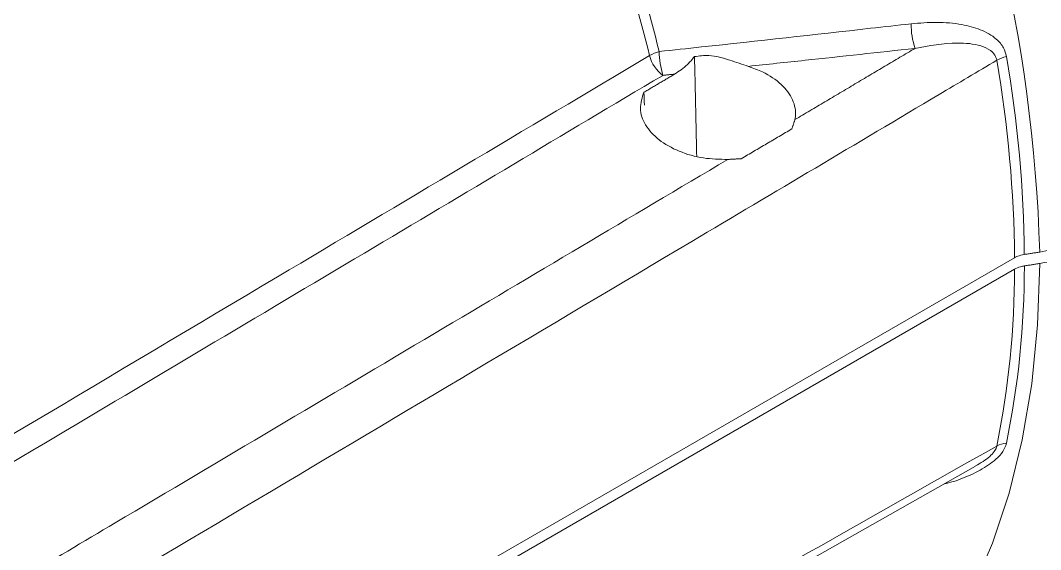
# Model space of a CAD drawing. Extents: x 2 to 136, y 1 to 99.
# Drawn here: x 98.708 to 101.617, y 80.29 to 81.8 of the extents above; entities that cross this region are included whole.
import ezdxf

# ---------------------------------------------------------------- set-up
doc = ezdxf.new("R2010")
doc.units = 0
doc.header["$MEASUREMENT"] = 0
doc.linetypes.add('SLD-Solid', pattern=[0])
doc.layers.add('OBJECT', color=7, linetype='CONTINUOUS')

msp = doc.modelspace()

# ---------------------------------------------------------------- linework, layer by layer
at = {"layer": 'OBJECT', "linetype": 'SLD-Solid', "lineweight": 15}
for p, q in [((101.5431, 81.1229), (98.2311, 79.2109)), ((98.2311, 79.1782), (101.5431, 81.0902))]:
    msp.add_line(p, q, dxfattribs=at)
at = {"layer": 'OBJECT', "linetype": 'SLD-Solid', "lineweight": 15, "flags": 128}
for points in [[(101.1951, 79.8421), (101.2801, 79.9421), (101.3563, 80.0536), (101.4231, 80.1761), (101.4803, 80.3089), (101.5277, 80.4515), (101.565, 80.6033), (101.592, 80.7635), (101.6086, 80.9314), (101.6148, 81.1063)], [(98.1229, 78.6532), (98.7604, 79.0143), (101.4322, 80.5282)]]:
    msp.add_lwpolyline(points, dxfattribs=at)
at = {"layer": 'OBJECT', "linetype": 'SLD-Solid', "lineweight": 15}
for centre, radius, start, end in [((97.213, 81.0071), 4.4038, 1.7148, 25.2792), ((96.4507, 80.7035), 4.1722, 13.8093, 23.4219), ((96.4658, 80.712), 4.185, 13.8093, 23.4219), ((101.4869, 81.7929), 0.239, 180.6691, 197.7488), ((100.5668, 81.5841), 0.1321, 106.2693, 119.2321), ((100.7734, 81.7151), 0.2436, 180.9856, 197.1951), ((100.5993, 81.7242), 0.1001, 194.3768, 234.1577), ((101.5454, 81.5909), 0.109, 103.4506, 119.0976), ((98.0331, 81.0903), 3.5102, 0.5313, 9.7723), ((98.0518, 81.0996), 3.5193, 0.5305, 9.7724), ((99.0094, 81.0903), 2.5337, 348.5093, 359.9974), ((99.0306, 81.0996), 2.5404, 348.5094, 359.9983), ((101.5235, 80.5289), 0.0647, 93.1014, 118.8108)]:
    msp.add_arc(centre, radius, start, end, dxfattribs=at)
for points, knots in [([(100.5298, 81.7109), (100.57, 81.7153), (100.7711, 81.737), (101.0104, 81.7635), (101.2094, 81.7858), (101.2479, 81.7901)], [0, 0, 0, 0, 0.167872, 0.839364, 1, 1, 1, 1]), ([(101.2479, 81.7901), (101.2724, 81.7921), (101.3213, 81.7962), (101.3881, 81.7904), (101.4465, 81.7752), (101.4876, 81.7524), (101.5125, 81.7241), (101.5177, 81.7053), (101.52, 81.6969)], [0, 0, 0, 0, 0.227374, 0.454238, 0.628217, 0.803357, 0.912623, 1, 1, 1, 1]), ([(101.2592, 81.72), (101.1547, 81.7086), (100.9965, 81.6914), (100.8381, 81.6745), (100.7843, 81.6687)], [0, 0, 0, 0, 0.660515, 1, 1, 1, 1]), ([(101.4924, 81.6861), (101.4909, 81.6911), (101.4877, 81.7023), (101.4719, 81.7173), (101.4367, 81.7325), (101.3632, 81.7389), (101.2998, 81.7274), (101.2592, 81.72)], [0, 0, 0, 0, 0.062412, 0.139208, 0.265335, 0.530913, 1, 1, 1, 1]), ([(97.607, 79.9772), (97.6361, 79.9945), (97.7817, 80.0811), (98.3932, 80.4448), (99.3293, 81.0015), (100.1487, 81.489), (100.5023, 81.6994)], [0, 0, 0, 0, 0.030171, 0.150856, 0.633595, 1, 1, 1, 1]), ([(101.4924, 81.6861), (101.4375, 81.6535), (101.1476, 81.4812), (100.0329, 80.8187), (98.9729, 80.189), (98.148, 79.6989)], [0, 0, 0, 0, 0.049218, 0.260105, 1, 1, 1, 1]), ([(100.6306, 81.6965), (100.624, 81.6887), (100.6065, 81.6677), (100.5864, 81.6547), (100.5738, 81.6465)], [0, 0, 0, 0, 0.372319, 1, 1, 1, 1]), ([(100.7843, 81.6687), (100.7668, 81.6746), (100.7299, 81.687), (100.6779, 81.7027), (100.6441, 81.6983), (100.6306, 81.6965)], [0, 0, 0, 0, 0.350763, 0.739166, 1, 1, 1, 1]), ([(100.7843, 81.6687), (100.7981, 81.6637), (100.8341, 81.6506), (100.8809, 81.6184), (100.9139, 81.5738), (100.9204, 81.5383), (100.9174, 81.5198), (100.9169, 81.5168)], [0, 0, 0, 0, 0.162696, 0.424831, 0.687546, 0.950209, 1, 1, 1, 1]), ([(100.5407, 81.6431), (100.2568, 81.4741), (99.6699, 81.1247), (98.7049, 80.5503), (98.0236, 80.1448), (97.6456, 79.9198)], [0, 0, 0, 0, 0.294131, 0.608268, 1, 1, 1, 1]), ([(100.7253, 81.4031), (100.7022, 81.4036), (100.6541, 81.4046), (100.5847, 81.4248), (100.5263, 81.4578), (100.4876, 81.5007), (100.4709, 81.5489), (100.4812, 81.5795), (100.4863, 81.5948)], [0, 0, 0, 0, 0.156109, 0.324409, 0.493191, 0.662433, 0.831758, 1, 1, 1, 1]), ([(98.4381, 80.0456), (98.6183, 80.1525), (99.1021, 80.4396), (99.8645, 80.8921), (100.4467, 81.2377), (100.7253, 81.4031)], [0, 0, 0, 0, 0.236338, 0.634505, 1, 1, 1, 1]), ([(101.6148, 81.1389), (101.6626, 81.1477), (101.7594, 81.1654), (101.9147, 81.2129), (102.0082, 81.2604), (102.0631, 81.2883)], [0, 0, 0, 0, 0.287513, 0.581795, 1, 1, 1, 1]), ([(102.0631, 81.2557), (102.0464, 81.2464), (101.9897, 81.215), (101.8792, 81.169), (101.7438, 81.129), (101.652, 81.1128), (101.6148, 81.1063)], [0, 0, 0, 0, 0.132965, 0.450433, 0.777108, 1, 1, 1, 1]), ([(101.5709, 81.1321), (101.5643, 81.1308), (101.554, 81.1286), (101.546, 81.1244), (101.5431, 81.1229)], [0, 0, 0, 0, 0.643557, 1, 1, 1, 1]), ([(101.5431, 81.0902), (101.5485, 81.0928), (101.5569, 81.0969), (101.5673, 81.0988), (101.5709, 81.0995)], [0, 0, 0, 0, 0.643567, 1, 1, 1, 1]), ([(98.148, 78.6922), (98.2068, 78.7254), (98.5007, 78.8918), (99.6156, 79.5229), (100.6715, 80.1208), (101.4924, 80.5856)], [0, 0, 0, 0, 0.052722, 0.263609, 1, 1, 1, 1]), ([(101.52, 80.5935), (101.5172, 80.5854), (101.5115, 80.5694), (101.4858, 80.5421), (101.4341, 80.5088), (101.3816, 80.4864), (101.3463, 80.4785), (101.3432, 80.4778)], [0, 0, 0, 0, 0.143825, 0.286943, 0.531667, 0.959784, 1, 1, 1, 1]), ([(101.4318, 80.5288), (101.4463, 80.5371), (101.4665, 80.5489), (101.485, 80.5688), (101.4908, 80.5792), (101.4921, 80.5844), (101.4924, 80.5856)], [0, 0, 0, 0, 0.539764, 0.759334, 0.946999, 1, 1, 1, 1])]:
    msp.add_open_spline(points, degree=3, knots=knots, dxfattribs=at)
for points in [[(100.9169, 81.5168), (101.2592, 81.72)], [(100.6306, 81.6965), (100.6368, 81.4129)], [(100.5738, 81.6465), (100.4863, 81.5948)], [(100.5738, 81.6465), (100.5407, 81.6431)], [(100.4863, 81.5948), (100.4877, 81.5576)], [(100.9082, 81.4903), (100.9169, 81.5168)], [(100.7639, 81.4053), (100.9082, 81.4903)], [(100.7253, 81.4031), (100.7639, 81.4053)], [(101.6148, 81.1389), (101.5709, 81.1321)], [(101.5709, 81.0995), (101.6148, 81.1063)]]:
    msp.add_open_spline(points, degree=1, dxfattribs=at)

doc.saveas('drawing.dxf')
